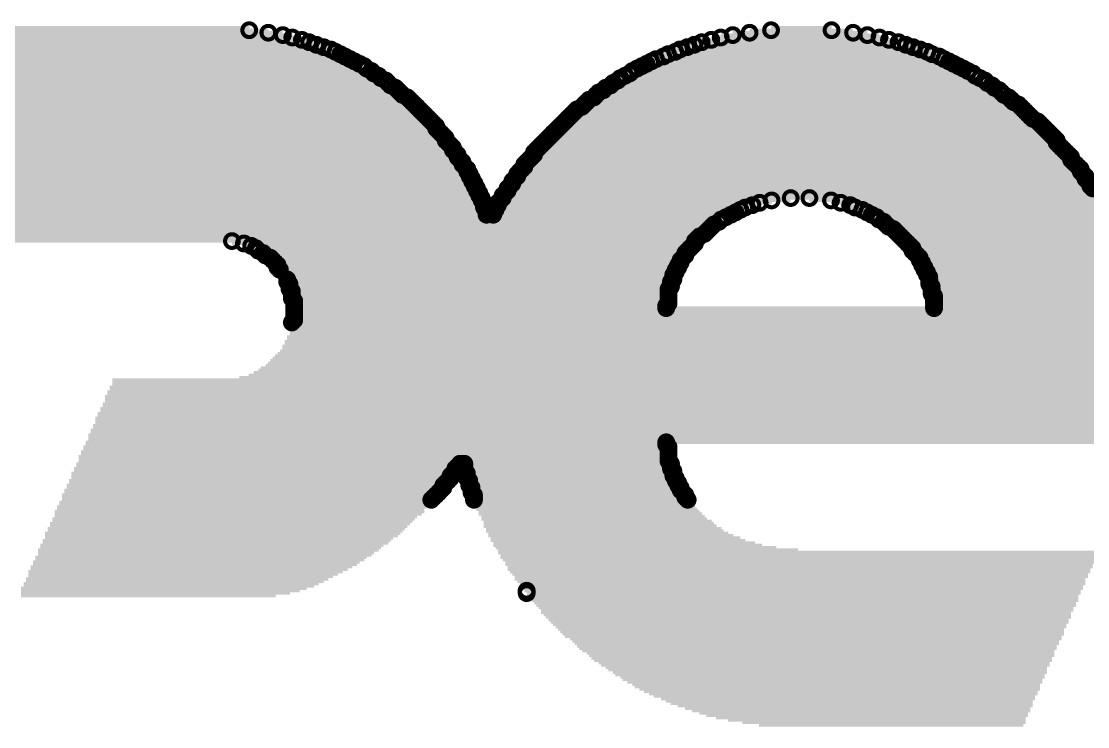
# Model space of a CAD drawing. Header units: millimetres. Extents: x 0 to 297, y 0 to 210.
# Drawn here: x 72.557 to 74.5, y 129.286 to 130.572 of the extents above; entities that cross this region are included whole.
import ezdxf

# ---------------------------------------------------------------- set-up
doc = ezdxf.new("R2010")
doc.units = ezdxf.units.MM
doc.header["$LTSCALE"] = 16.335
doc.layers.add('1', color=7, linetype='CONTINUOUS')

msp = doc.modelspace()

# ---------------------------------------------------------------- linework, layer by layer
at = {"layer": '1', "color": 9, "linetype": 'Continuous', "const_width": 0.0149}
for points in [[(72.1593, 130.5557), (72.9721, 130.5557)], [(72.1593, 130.5511), (73.0069, 130.5511)], [(72.1593, 130.5468), (73.0333, 130.5468)], [(73.853, 130.5468), (74.0983, 130.5468)], [(73.8837, 130.5511), (74.0722, 130.5511)], [(73.9228, 130.5557), (74.0331, 130.5557)], [(72.1593, 130.5424), (73.0506, 130.5424)], [(72.1593, 130.5381), (73.0681, 130.5381)], [(72.1593, 130.5338), (73.0813, 130.5338)], [(72.1593, 130.5292), (73.0943, 130.5292)], [(73.7831, 130.5292), (74.1682, 130.5292)], [(73.7963, 130.5338), (74.1552, 130.5338)], [(73.8138, 130.5381), (74.1377, 130.5381)], [(73.8311, 130.5424), (74.1202, 130.5424)], [(72.1593, 130.5249), (73.1075, 130.5249)], [(72.1593, 130.5206), (73.1204, 130.5206)], [(72.1593, 130.5163), (73.1293, 130.5163)], [(72.1593, 130.512), (73.138, 130.512)], [(72.1593, 130.5077), (73.1466, 130.5077)], [(73.7265, 130.5077), (74.2294, 130.5077)], [(73.7351, 130.512), (74.2162, 130.512)], [(73.7483, 130.5163), (74.2075, 130.5163)], [(73.757, 130.5206), (74.1943, 130.5206)], [(73.7702, 130.5249), (74.1814, 130.5249)], [(72.1593, 130.5031), (73.1555, 130.5031)], [(72.1593, 130.4988), (73.1641, 130.4988)], [(72.1593, 130.4944), (73.173, 130.4944)], [(72.1593, 130.4901), (73.1816, 130.4901)], [(73.6871, 130.4901), (74.2642, 130.4901)], [(73.696, 130.4944), (74.2556, 130.4944)], [(73.7046, 130.4988), (74.2469, 130.4988)], [(73.7133, 130.5031), (74.238, 130.5031)], [(72.1593, 130.4858), (73.186, 130.4858)], [(72.1593, 130.4812), (73.1949, 130.4812)], [(72.1593, 130.4769), (73.1992, 130.4769)], [(72.1593, 130.4726), (73.2078, 130.4726)], [(73.6566, 130.4726), (74.2949, 130.4726)], [(73.6653, 130.4769), (74.2906, 130.4769)], [(73.6698, 130.4812), (74.2817, 130.4812)], [(73.6785, 130.4858), (74.2731, 130.4858)], [(72.1593, 130.4683), (73.2121, 130.4683)], [(72.1593, 130.464), (73.221, 130.464)], [(72.1593, 130.4594), (73.2253, 130.4594)], [(72.1593, 130.4551), (73.2296, 130.4551)], [(72.1593, 130.4508), (73.2383, 130.4508)], [(73.6216, 130.4508), (74.3297, 130.4508)], [(73.6305, 130.4551), (74.3254, 130.4551)], [(73.6348, 130.4594), (74.3168, 130.4594)], [(73.6434, 130.464), (74.3125, 130.464)], [(73.648, 130.4683), (74.3036, 130.4683)], [(72.1593, 130.4464), (73.2429, 130.4464)], [(72.1593, 130.4421), (73.2472, 130.4421)], [(72.1593, 130.4378), (73.2515, 130.4378)], [(72.1593, 130.4332), (73.2601, 130.4332)], [(73.6, 130.4332), (74.3559, 130.4332)], [(73.6043, 130.4378), (74.3472, 130.4378)], [(73.6086, 130.4421), (74.3429, 130.4421)], [(73.6173, 130.4464), (74.3386, 130.4464)], [(72.1593, 130.4289), (73.2647, 130.4289)], [(72.1593, 130.4246), (73.269, 130.4246)], [(72.1593, 130.4203), (73.2733, 130.4203)], [(72.1593, 130.416), (73.2777, 130.416)], [(72.1593, 130.4114), (73.282, 130.4114)], [(73.5692, 130.4114), (74.3823, 130.4114)], [(73.5781, 130.416), (74.3777, 130.416)], [(73.5825, 130.4203), (74.3734, 130.4203)], [(73.5868, 130.4246), (74.3648, 130.4246)], [(73.5911, 130.4289), (74.3605, 130.4289)], [(72.1593, 130.4071), (73.2863, 130.4071)], [(72.1593, 130.4027), (73.2909, 130.4027)], [(72.1593, 130.3984), (73.2952, 130.3984)], [(72.1593, 130.3941), (73.2995, 130.3941)], [(73.5517, 130.3941), (74.3996, 130.3941)], [(73.5563, 130.3984), (74.3953, 130.3984)], [(73.5606, 130.4027), (74.3909, 130.4027)], [(73.5649, 130.4071), (74.3866, 130.4071)], [(71.7356, 130.3852), (73.3081, 130.3852)], [(71.7356, 130.3809), (73.3127, 130.3809)], [(71.7402, 130.3766), (73.3127, 130.3766)], [(71.7445, 130.3723), (73.317, 130.3723)], [(72.1593, 130.3895), (73.3038, 130.3895)], [(73.5301, 130.3723), (74.4257, 130.3723)], [(73.5344, 130.3766), (74.4214, 130.3766)], [(73.5388, 130.3809), (74.4171, 130.3809)], [(73.5431, 130.3852), (74.4128, 130.3852)], [(73.5474, 130.3895), (74.4085, 130.3895)], [(71.7445, 130.368), (73.3213, 130.368)], [(71.7488, 130.3634), (73.3257, 130.3634)], [(71.7531, 130.3591), (73.33, 130.3591)], [(71.7531, 130.3547), (73.33, 130.3547)], [(73.5126, 130.3547), (74.4433, 130.3547)], [(73.5169, 130.3591), (74.4389, 130.3591)], [(73.5212, 130.3634), (74.4346, 130.3634)], [(73.5256, 130.368), (74.4303, 130.368)], [(71.7575, 130.3504), (73.3346, 130.3504)], [(71.7575, 130.3461), (73.3389, 130.3461)], [(71.762, 130.3415), (73.3432, 130.3415)], [(71.762, 130.3372), (73.3432, 130.3372)], [(71.7664, 130.3329), (73.3475, 130.3329)], [(73.4908, 130.3329), (74.4608, 130.3329)], [(73.4951, 130.3372), (74.4565, 130.3372)], [(73.4994, 130.3415), (74.4522, 130.3415)], [(73.5037, 130.3461), (74.4476, 130.3461)], [(73.5083, 130.3504), (74.4433, 130.3504)], [(71.7664, 130.3286), (73.3518, 130.3286)], [(71.7707, 130.3243), (73.3518, 130.3243)], [(71.7707, 130.3197), (73.3561, 130.3197)], [(71.775, 130.3154), (73.3607, 130.3154)], [(73.4776, 130.3154), (74.4737, 130.3154)], [(73.4819, 130.3197), (74.4694, 130.3197)], [(73.4864, 130.3243), (74.4694, 130.3243)], [(73.4908, 130.3286), (74.4651, 130.3286)], [(71.775, 130.3111), (73.3607, 130.3111)], [(71.7793, 130.3067), (73.365, 130.3067)], [(71.7793, 130.3024), (73.3693, 130.3024)], [(71.7793, 130.2981), (73.3693, 130.2981)], [(73.4646, 130.2981), (74.4869, 130.2981)], [(73.4689, 130.3024), (74.4869, 130.3024)], [(73.4732, 130.3111), (74.4783, 130.3111)], [(73.4732, 130.3067), (74.4826, 130.3067)], [(71.7839, 130.2935), (73.3737, 130.2935)], [(71.7839, 130.2892), (73.3737, 130.2892)], [(71.7882, 130.2849), (73.378, 130.2849)], [(71.7882, 130.2806), (73.378, 130.2806)], [(71.7882, 130.2763), (73.3826, 130.2763)], [(73.4514, 130.2806), (74.5002, 130.2806)], [(73.4514, 130.2763), (74.5045, 130.2763)], [(73.4557, 130.2849), (74.4956, 130.2849)], [(73.4603, 130.2935), (74.4913, 130.2935)], [(73.4603, 130.2892), (74.4956, 130.2892)], [(71.7925, 130.2717), (73.3826, 130.2717)], [(71.7925, 130.2674), (73.3869, 130.2674)], [(71.7925, 130.263), (73.3869, 130.263)], [(71.7925, 130.2587), (73.3912, 130.2587)], [(73.4384, 130.2587), (75.5698, 130.2587)], [(73.4428, 130.2674), (74.5088, 130.2674)], [(73.4428, 130.263), (75.5698, 130.263)], [(73.4471, 130.2717), (74.5045, 130.2717)], [(71.7968, 130.2544), (73.3912, 130.2544)], [(71.7968, 130.2498), (73.3955, 130.2498)], [(71.7968, 130.2455), (73.3955, 130.2455)], [(71.8012, 130.2412), (73.3998, 130.2412)], [(71.8012, 130.2369), (73.3998, 130.2369)], [(73.4252, 130.2412), (73.902, 130.2412)], [(73.4252, 130.2369), (73.8888, 130.2369)], [(73.4295, 130.2455), (73.9238, 130.2455)], [(73.4339, 130.2544), (75.5698, 130.2544)], [(73.4339, 130.2498), (73.9586, 130.2498)], [(73.9927, 130.2498), (75.5698, 130.2498)], [(74.032, 130.2455), (75.5741, 130.2455)], [(74.0496, 130.2412), (75.5741, 130.2412)], [(74.0671, 130.2369), (75.5741, 130.2369)], [(71.8012, 130.2326), (73.3998, 130.2326)], [(71.8012, 130.2283), (73.4044, 130.2283)], [(71.8012, 130.2237), (73.4044, 130.2237)], [(71.8055, 130.2194), (73.4044, 130.2194)], [(73.4166, 130.2237), (73.8583, 130.2237)], [(73.4166, 130.2194), (73.8497, 130.2194)], [(73.4209, 130.2326), (73.8758, 130.2326)], [(73.4209, 130.2283), (73.8669, 130.2283)], [(74.0757, 130.2326), (75.5741, 130.2326)], [(74.0889, 130.2283), (75.5741, 130.2283)], [(74.0976, 130.2237), (75.5741, 130.2237)], [(74.1062, 130.2194), (75.5784, 130.2194)], [(71.8055, 130.215), (73.8408, 130.215)], [(71.8055, 130.2107), (73.8321, 130.2107)], [(71.8055, 130.2064), (73.8278, 130.2064)], [(71.8055, 130.2018), (73.8189, 130.2018)], [(71.8055, 130.1975), (73.8146, 130.1975)], [(74.1151, 130.215), (75.5784, 130.215)], [(74.1194, 130.2107), (75.5784, 130.2107)], [(74.128, 130.2064), (75.0196, 130.2064)], [(74.1324, 130.2018), (75.0021, 130.2018)], [(74.1369, 130.1975), (74.9891, 130.1975)], [(71.81, 130.1932), (73.8103, 130.1932)], [(71.81, 130.1889), (73.806, 130.1889)], [(71.81, 130.1846), (73.8017, 130.1846)], [(71.81, 130.18), (73.7928, 130.18)], [(74.1456, 130.1932), (74.9802, 130.1932)], [(74.1499, 130.1889), (74.9716, 130.1889)], [(74.1542, 130.1846), (74.9673, 130.1846)], [(74.1588, 130.18), (74.9584, 130.18)], [(71.81, 130.1757), (73.7884, 130.1757)], [(72.9406, 130.1714), (73.7841, 130.1714)], [(72.9624, 130.167), (73.7841, 130.167)], [(72.9756, 130.1627), (73.7798, 130.1627)], [(72.9843, 130.1584), (73.7752, 130.1584)], [(74.1631, 130.1757), (74.9541, 130.1757)], [(74.1674, 130.1714), (74.9497, 130.1714)], [(74.1717, 130.167), (74.9454, 130.167)], [(74.1761, 130.1627), (74.9411, 130.1627)], [(74.1804, 130.1584), (74.9365, 130.1584)], [(72.9886, 130.1538), (73.7709, 130.1538)], [(72.9975, 130.1495), (73.7666, 130.1495)], [(73.0018, 130.1452), (73.7666, 130.1452)], [(73.0104, 130.1409), (73.7623, 130.1409)], [(74.1804, 130.1538), (74.9322, 130.1538)], [(74.1849, 130.1495), (74.9279, 130.1495)], [(74.1893, 130.1452), (74.9279, 130.1452)], [(74.1936, 130.1409), (74.9236, 130.1409)], [(73.0148, 130.1366), (73.758, 130.1366)], [(73.0193, 130.132), (73.758, 130.132)], [(73.0237, 130.1277), (73.7537, 130.1277)], [(73.0237, 130.1233), (73.7537, 130.1233)], [(74.1936, 130.1366), (74.9236, 130.1366)], [(74.1979, 130.132), (74.9193, 130.132)], [(74.1979, 130.1277), (74.9147, 130.1277)], [(74.2022, 130.1233), (74.9147, 130.1233)], [(73.028, 130.119), (73.7491, 130.119)], [(73.0323, 130.1147), (73.7491, 130.1147)], [(73.0366, 130.1101), (73.7448, 130.1101)], [(73.0366, 130.1058), (73.7448, 130.1058)], [(73.0412, 130.1015), (73.7448, 130.1015)], [(74.2022, 130.119), (74.9147, 130.119)], [(74.2068, 130.1147), (74.9104, 130.1147)], [(74.2068, 130.1101), (74.9104, 130.1101)], [(74.2111, 130.1058), (74.9104, 130.1058)], [(74.2111, 130.1015), (74.906, 130.1015)], [(73.0412, 130.0972), (73.7404, 130.0972)], [(73.0455, 130.0929), (73.7404, 130.0929)], [(73.0455, 130.0886), (73.7404, 130.0886)], [(73.0455, 130.084), (73.7361, 130.084)], [(74.2111, 130.0972), (74.906, 130.0972)], [(74.2111, 130.0929), (74.906, 130.0929)], [(74.2154, 130.0886), (74.906, 130.0886)], [(74.2154, 130.084), (74.9017, 130.084)], [(73.0498, 130.0797), (73.7361, 130.0797)], [(73.0498, 130.0753), (73.7361, 130.0753)], [(73.0498, 130.071), (73.7361, 130.071)], [(73.0498, 130.0667), (73.7361, 130.0667)], [(73.0541, 130.0621), (73.7361, 130.0621)], [(74.2154, 130.0797), (74.9017, 130.0797)], [(74.2154, 130.0753), (74.9017, 130.0753)], [(74.2197, 130.071), (74.9017, 130.071)], [(74.2197, 130.0667), (74.9017, 130.0667)], [(74.2197, 130.0621), (74.9017, 130.0621)], [(73.0541, 130.0578), (73.7361, 130.0578)], [(73.0541, 130.0535), (73.7318, 130.0535)], [(73.0541, 130.0492), (73.7318, 130.0492)], [(73.0541, 130.0449), (74.8974, 130.0449)], [(74.2197, 130.0578), (74.9017, 130.0578)], [(74.2197, 130.0535), (74.9017, 130.0535)], [(74.2197, 130.0492), (74.8974, 130.0492)], [(73.0498, 130.023), (74.8974, 130.023)], [(73.0541, 130.0403), (74.8974, 130.0403)], [(73.0541, 130.036), (74.8974, 130.036)], [(73.0541, 130.0317), (74.8974, 130.0317)], [(73.0541, 130.0273), (74.8974, 130.0273)], [(73.0498, 130.0187), (74.8974, 130.0187)], [(73.0498, 130.0141), (74.8974, 130.0141)], [(73.0498, 130.0098), (74.8974, 130.0098)], [(73.0498, 130.0055), (74.8974, 130.0055)], [(73.0366, 129.9836), (74.8974, 129.9836)], [(73.0412, 129.9923), (74.8974, 129.9923)], [(73.0412, 129.988), (74.8974, 129.988)], [(73.0455, 130.0012), (74.8974, 130.0012)], [(73.0455, 129.9969), (74.8974, 129.9969)], [(73.028, 129.9661), (74.8974, 129.9661)], [(73.0323, 129.975), (74.8974, 129.975)], [(73.0323, 129.9704), (74.8974, 129.9704)], [(73.0366, 129.9793), (74.8974, 129.9793)], [(73.0061, 129.9443), (74.8974, 129.9443)], [(73.0104, 129.9489), (74.8974, 129.9489)], [(73.0148, 129.9532), (74.8974, 129.9532)], [(73.0193, 129.9575), (74.8974, 129.9575)], [(73.0237, 129.9618), (74.8974, 129.9618)], [(72.98, 129.927), (74.8974, 129.927)], [(72.9886, 129.9313), (74.8974, 129.9313)], [(72.9929, 129.9356), (74.8974, 129.9356)], [(73.0018, 129.94), (74.8974, 129.94)], [(72.7224, 129.9138), (74.8974, 129.9138)], [(72.7224, 129.9095), (74.8974, 129.9095)], [(72.9538, 129.9181), (74.8974, 129.9181)], [(72.9713, 129.9224), (74.8974, 129.9224)], [(72.7135, 129.892), (74.8974, 129.892)], [(72.7135, 129.8876), (74.8974, 129.8876)], [(72.7181, 129.9006), (74.8974, 129.9006)], [(72.7181, 129.8963), (74.8974, 129.8963)], [(72.7224, 129.9052), (74.8974, 129.9052)], [(72.7049, 129.8701), (74.8974, 129.8701)], [(72.7092, 129.8833), (74.8974, 129.8833)], [(72.7092, 129.879), (74.8974, 129.879)], [(72.7092, 129.8744), (74.8974, 129.8744)], [(72.6962, 129.8526), (74.8974, 129.8526)], [(72.6962, 129.8483), (74.8974, 129.8483)], [(72.7006, 129.8615), (74.8974, 129.8615)], [(72.7006, 129.8572), (74.8974, 129.8572)], [(72.7049, 129.8658), (74.8974, 129.8658)], [(72.6874, 129.8307), (74.8974, 129.8307)], [(72.6919, 129.8439), (74.8974, 129.8439)], [(72.6919, 129.8396), (74.8974, 129.8396)], [(72.6919, 129.8353), (74.8974, 129.8353)], [(72.6787, 129.8135), (74.8974, 129.8135)], [(72.6787, 129.8092), (74.8974, 129.8092)], [(72.683, 129.8221), (74.8974, 129.8221)], [(72.683, 129.8178), (74.8974, 129.8178)], [(72.6874, 129.8264), (74.8974, 129.8264)], [(72.6701, 129.7916), (73.7361, 129.7916)], [(72.6744, 129.8003), (73.7318, 129.8003)], [(72.6744, 129.7959), (73.7361, 129.7959)], [(72.6787, 129.8046), (73.7318, 129.8046)], [(72.6612, 129.7741), (73.7361, 129.7741)], [(72.6612, 129.7698), (73.7361, 129.7698)], [(72.6655, 129.7827), (73.7361, 129.7827)], [(72.6655, 129.7784), (73.7361, 129.7784)], [(72.6701, 129.7873), (73.7361, 129.7873)], [(72.6526, 129.7523), (73.3475, 129.7523)], [(72.6569, 129.7609), (73.3518, 129.7609)], [(72.6569, 129.7566), (73.3475, 129.7566)], [(72.6612, 129.7655), (73.3561, 129.7655)], [(73.364, 129.7655), (73.7404, 129.7655)], [(73.364, 129.7609), (73.7404, 129.7609)], [(73.364, 129.7566), (73.7404, 129.7566)], [(73.364, 129.7523), (73.7448, 129.7523)], [(72.6482, 129.7436), (73.3389, 129.7436)], [(72.6482, 129.7393), (73.3389, 129.7393)], [(72.6482, 129.7347), (73.3346, 129.7347)], [(72.6526, 129.7479), (73.3432, 129.7479)], [(73.3686, 129.7479), (73.7448, 129.7479)], [(73.3686, 129.7436), (73.7448, 129.7436)], [(73.3686, 129.7393), (73.7491, 129.7393)], [(73.3729, 129.7347), (73.7491, 129.7347)], [(72.635, 129.7129), (73.317, 129.7129)], [(72.6394, 129.7218), (73.3257, 129.7218)], [(72.6394, 129.7175), (73.3213, 129.7175)], [(72.6437, 129.7304), (73.33, 129.7304)], [(72.6437, 129.7261), (73.3257, 129.7261)], [(73.3729, 129.7304), (73.7537, 129.7304)], [(73.3729, 129.7261), (73.7537, 129.7261)], [(73.3772, 129.7218), (73.758, 129.7218)], [(73.3772, 129.7175), (73.758, 129.7175)], [(73.3772, 129.7129), (73.7623, 129.7129)], [(72.6307, 129.7042), (73.3081, 129.7042)], [(72.6307, 129.6999), (73.3038, 129.6999)], [(72.6307, 129.6956), (73.2995, 129.6956)], [(72.635, 129.7086), (73.3127, 129.7086)], [(73.3815, 129.7086), (73.7666, 129.7086)], [(73.3815, 129.7042), (73.7666, 129.7042)], [(73.3815, 129.6999), (73.7709, 129.6999)], [(73.3859, 129.6956), (73.7752, 129.6956)], [(72.6175, 129.6738), (73.2777, 129.6738)], [(72.6221, 129.6824), (73.2909, 129.6824)], [(72.6221, 129.6781), (73.2863, 129.6781)], [(72.6264, 129.691), (73.2952, 129.691)], [(72.6264, 129.6867), (73.2909, 129.6867)], [(73.3859, 129.691), (73.7798, 129.691)], [(73.3859, 129.6867), (73.7841, 129.6867)], [(73.3904, 129.6824), (73.7841, 129.6824)], [(73.3904, 129.6781), (73.7884, 129.6781)], [(73.3947, 129.6738), (73.7928, 129.6738)], [(72.6132, 129.6606), (73.2647, 129.6606)], [(72.6132, 129.6562), (73.2601, 129.6562)], [(72.6175, 129.6695), (73.2733, 129.6695)], [(72.6175, 129.6649), (73.269, 129.6649)], [(73.3947, 129.6695), (73.7971, 129.6695)], [(73.3991, 129.6649), (73.8017, 129.6649)], [(73.3991, 129.6606), (73.806, 129.6606)], [(73.3991, 129.6562), (73.8146, 129.6562)], [(72.6002, 129.6344), (73.234, 129.6344)], [(72.6046, 129.643), (73.2472, 129.643)], [(72.6046, 129.6387), (73.2429, 129.6387)], [(72.6089, 129.6519), (73.2558, 129.6519)], [(72.6089, 129.6476), (73.2515, 129.6476)], [(73.4034, 129.6519), (73.8189, 129.6519)], [(73.4034, 129.6476), (73.8235, 129.6476)], [(73.4077, 129.643), (73.8321, 129.643)], [(73.4077, 129.6387), (73.8365, 129.6387)], [(73.412, 129.6344), (73.8451, 129.6344)], [(72.5957, 129.6212), (73.2164, 129.6212)], [(72.5957, 129.6169), (73.2121, 129.6169)], [(72.6002, 129.6301), (73.2296, 129.6301)], [(72.6002, 129.6258), (73.2253, 129.6258)], [(73.412, 129.6301), (73.854, 129.6301)], [(73.4166, 129.6258), (73.8669, 129.6258)], [(73.4166, 129.6212), (73.8758, 129.6212)], [(73.4209, 129.6169), (73.8934, 129.6169)], [(72.587, 129.6039), (73.1949, 129.6039)], [(72.587, 129.5996), (73.186, 129.5996)], [(72.587, 129.595), (73.1816, 129.595)], [(72.5913, 129.6126), (73.2078, 129.6126)], [(72.5913, 129.6082), (73.1992, 129.6082)], [(73.4252, 129.6126), (73.9063, 129.6126)], [(73.4252, 129.6082), (73.9325, 129.6082)], [(73.4295, 129.6039), (73.9718, 129.6039)], [(73.4295, 129.5996), (74.8974, 129.5996)], [(73.4339, 129.595), (74.8974, 129.595)], [(72.5784, 129.5821), (73.1598, 129.5821)], [(72.5784, 129.5778), (73.1512, 129.5778)], [(72.5827, 129.5907), (73.173, 129.5907)], [(72.5827, 129.5864), (73.1684, 129.5864)], [(73.4384, 129.5907), (74.8974, 129.5907)], [(73.4384, 129.5864), (74.5088, 129.5864)], [(73.4428, 129.5821), (74.5088, 129.5821)], [(73.4428, 129.5778), (74.5045, 129.5778)], [(72.5695, 129.5645), (73.125, 129.5645)], [(72.5695, 129.5602), (73.1161, 129.5602)], [(72.5695, 129.5559), (73.1075, 129.5559)], [(72.5738, 129.5732), (73.1423, 129.5732)], [(72.5738, 129.5689), (73.1336, 129.5689)], [(73.4471, 129.5732), (74.5045, 129.5732)], [(73.4514, 129.5689), (74.5002, 129.5689)], [(73.4557, 129.5645), (74.5002, 129.5645)], [(73.4557, 129.5602), (74.4956, 129.5602)], [(73.4603, 129.5559), (74.4956, 129.5559)], [(72.5609, 129.5427), (73.0767, 129.5427)], [(72.5609, 129.5384), (73.0638, 129.5384)], [(72.5652, 129.5513), (73.0986, 129.5513)], [(72.5652, 129.547), (73.0899, 129.547)], [(73.4646, 129.5513), (74.4956, 129.5513)], [(73.4646, 129.547), (74.4913, 129.547)], [(73.4689, 129.5427), (74.4913, 129.5427)], [(73.4732, 129.5384), (74.4869, 129.5384)], [(72.5565, 129.5341), (73.0463, 129.5341)], [(72.5565, 129.5298), (73.0201, 129.5298)], [(73.4776, 129.5341), (74.4869, 129.5341)], [(73.4776, 129.5298), (74.4826, 129.5298)], [(73.4819, 129.5252), (74.4826, 129.5252)], [(73.4864, 129.5209), (74.4826, 129.5209)], [(73.4908, 129.5165), (74.4783, 129.5165)], [(73.4951, 129.5122), (74.4783, 129.5122)], [(73.4994, 129.5079), (74.4737, 129.5079)], [(73.5037, 129.5033), (74.4737, 129.5033)], [(73.5037, 129.499), (74.4694, 129.499)], [(73.5083, 129.4947), (74.4694, 129.4947)], [(73.5126, 129.4904), (74.4694, 129.4904)], [(73.5169, 129.4861), (74.4651, 129.4861)], [(73.5212, 129.4815), (74.4651, 129.4815)], [(73.5256, 129.4772), (74.4608, 129.4772)], [(73.5301, 129.4729), (74.4608, 129.4729)], [(73.5344, 129.4685), (74.4565, 129.4685)], [(73.5388, 129.4642), (74.4565, 129.4642)], [(73.5431, 129.4599), (74.4565, 129.4599)], [(73.5474, 129.4553), (74.4522, 129.4553)], [(73.5563, 129.451), (74.4522, 129.451)], [(73.5606, 129.4467), (74.4476, 129.4467)], [(73.5649, 129.4424), (74.4476, 129.4424)], [(73.5692, 129.4381), (74.4433, 129.4381)], [(73.5736, 129.4335), (74.4433, 129.4335)], [(73.5781, 129.4292), (74.4389, 129.4292)], [(73.5868, 129.4248), (74.4389, 129.4248)], [(73.5911, 129.4205), (74.4389, 129.4205)], [(73.5954, 129.4162), (74.4346, 129.4162)], [(73.6, 129.4116), (74.4346, 129.4116)], [(73.6086, 129.4073), (74.4303, 129.4073)], [(73.6129, 129.403), (74.4303, 129.403)], [(73.6216, 129.3987), (74.4257, 129.3987)], [(73.6261, 129.3944), (74.4257, 129.3944)], [(73.6348, 129.3901), (74.4257, 129.3901)], [(73.6391, 129.3855), (74.4214, 129.3855)], [(73.648, 129.3812), (74.4214, 129.3812)], [(73.6523, 129.3768), (74.4171, 129.3768)], [(73.6609, 129.3725), (74.4171, 129.3725)], [(73.6698, 129.3682), (74.4128, 129.3682)], [(73.6741, 129.3636), (74.4128, 129.3636)], [(73.6828, 129.3593), (74.4128, 129.3593)], [(73.6914, 129.355), (74.4085, 129.355)], [(73.7003, 129.3507), (74.4085, 129.3507)], [(73.7089, 129.3464), (74.4039, 129.3464)], [(73.7222, 129.3418), (74.4039, 129.3418)], [(73.7308, 129.3375), (74.3996, 129.3375)], [(73.7397, 129.3332), (74.3996, 129.3332)], [(73.7526, 129.3288), (74.3996, 129.3288)], [(73.7658, 129.3245), (74.3953, 129.3245)], [(73.7788, 129.3202), (74.3953, 129.3202)], [(73.792, 129.3156), (74.3909, 129.3156)], [(73.805, 129.3113), (74.3909, 129.3113)], [(73.8225, 129.307), (74.3866, 129.307)], [(73.8443, 129.3027), (74.3866, 129.3027)], [(73.8705, 129.2984), (74.3866, 129.2984)], [(73.901, 129.2938), (74.3823, 129.2938)]]:
    msp.add_lwpolyline(points, dxfattribs=at)
at = {"layer": '1', "color": 7, "linetype": 'Continuous', "const_width": 0.00743}
for points in [[(72.9596, 130.5557, 1), (72.9846, 130.5557, 1)], [(72.9944, 130.5511, 1), (73.0194, 130.5511, 1)], [(73.0208, 130.5468, 1), (73.0458, 130.5468, 1)], [(73.0381, 130.5424, 1), (73.0631, 130.5424, 1)], [(73.0556, 130.5381, 1), (73.0806, 130.5381, 1)], [(73.8013, 130.5381, 1), (73.8264, 130.5381, 1)], [(73.8186, 130.5424, 1), (73.8436, 130.5424, 1)], [(73.8405, 130.5468, 1), (73.8655, 130.5468, 1)], [(73.8712, 130.5511, 1), (73.8962, 130.5511, 1)], [(73.9103, 130.5557, 1), (73.9353, 130.5557, 1)], [(74.0205, 130.5557, 1), (74.0456, 130.5557, 1)], [(74.0597, 130.5511, 1), (74.0847, 130.5511, 1)], [(74.0858, 130.5468, 1), (74.1108, 130.5468, 1)], [(74.1077, 130.5424, 1), (74.1327, 130.5424, 1)], [(74.1252, 130.5381, 1), (74.1502, 130.5381, 1)], [(73.0688, 130.5338, 1), (73.0938, 130.5338, 1)], [(73.0818, 130.5292, 1), (73.1068, 130.5292, 1)], [(73.095, 130.5249, 1), (73.12, 130.5249, 1)], [(73.1079, 130.5206, 1), (73.1329, 130.5206, 1)], [(73.7444, 130.5206, 1), (73.7695, 130.5206, 1)], [(73.7577, 130.5249, 1), (73.7827, 130.5249, 1)], [(73.7706, 130.5292, 1), (73.7956, 130.5292, 1)], [(73.7838, 130.5338, 1), (73.8088, 130.5338, 1)], [(74.1427, 130.5338, 1), (74.1677, 130.5338, 1)], [(74.1557, 130.5292, 1), (74.1807, 130.5292, 1)], [(74.1689, 130.5249, 1), (74.1939, 130.5249, 1)], [(74.1818, 130.5206, 1), (74.2069, 130.5206, 1)], [(73.1168, 130.5163, 1), (73.1418, 130.5163, 1)], [(73.1254, 130.512, 1), (73.1505, 130.512, 1)], [(73.1341, 130.5077, 1), (73.1591, 130.5077, 1)], [(73.143, 130.5031, 1), (73.168, 130.5031, 1)], [(73.7008, 130.5031, 1), (73.7258, 130.5031, 1)], [(73.714, 130.5077, 1), (73.739, 130.5077, 1)], [(73.7226, 130.512, 1), (73.7476, 130.512, 1)], [(73.7358, 130.5163, 1), (73.7608, 130.5163, 1)], [(74.195, 130.5163, 1), (74.2201, 130.5163, 1)], [(74.2037, 130.512, 1), (74.2287, 130.512, 1)], [(74.2169, 130.5077, 1), (74.2419, 130.5077, 1)], [(74.2255, 130.5031, 1), (74.2505, 130.5031, 1)], [(73.1516, 130.4988, 1), (73.1766, 130.4988, 1)], [(73.1605, 130.4944, 1), (73.1855, 130.4944, 1)], [(73.1691, 130.4901, 1), (73.1942, 130.4901, 1)], [(73.1735, 130.4858, 1), (73.1985, 130.4858, 1)], [(73.1823, 130.4812, 1), (73.2074, 130.4812, 1)], [(73.6573, 130.4812, 1), (73.6823, 130.4812, 1)], [(73.666, 130.4858, 1), (73.691, 130.4858, 1)], [(73.6746, 130.4901, 1), (73.6996, 130.4901, 1)], [(73.6835, 130.4944, 1), (73.7085, 130.4944, 1)], [(73.6921, 130.4988, 1), (73.7171, 130.4988, 1)], [(74.2344, 130.4988, 1), (74.2594, 130.4988, 1)], [(74.243, 130.4944, 1), (74.2681, 130.4944, 1)], [(74.2517, 130.4901, 1), (74.2767, 130.4901, 1)], [(74.2606, 130.4858, 1), (74.2856, 130.4858, 1)], [(74.2692, 130.4812, 1), (74.2942, 130.4812, 1)], [(73.1867, 130.4769, 1), (73.2117, 130.4769, 1)], [(73.1953, 130.4726, 1), (73.2203, 130.4726, 1)], [(73.1996, 130.4683, 1), (73.2246, 130.4683, 1)], [(73.2085, 130.464, 1), (73.2335, 130.464, 1)], [(73.6309, 130.464, 1), (73.6559, 130.464, 1)], [(73.6355, 130.4683, 1), (73.6605, 130.4683, 1)], [(73.6441, 130.4726, 1), (73.6691, 130.4726, 1)], [(73.6527, 130.4769, 1), (73.6778, 130.4769, 1)], [(74.2781, 130.4769, 1), (74.3031, 130.4769, 1)], [(74.2824, 130.4726, 1), (74.3074, 130.4726, 1)], [(74.2911, 130.4683, 1), (74.3161, 130.4683, 1)], [(74.2999, 130.464, 1), (74.325, 130.464, 1)], [(73.2128, 130.4594, 1), (73.2378, 130.4594, 1)], [(73.2171, 130.4551, 1), (73.2422, 130.4551, 1)], [(73.2258, 130.4508, 1), (73.2508, 130.4508, 1)], [(73.2303, 130.4464, 1), (73.2554, 130.4464, 1)], [(73.2347, 130.4421, 1), (73.2597, 130.4421, 1)], [(73.5961, 130.4421, 1), (73.6211, 130.4421, 1)], [(73.6047, 130.4464, 1), (73.6298, 130.4464, 1)], [(73.6091, 130.4508, 1), (73.6341, 130.4508, 1)], [(73.618, 130.4551, 1), (73.643, 130.4551, 1)], [(73.6223, 130.4594, 1), (73.6473, 130.4594, 1)], [(74.3043, 130.4594, 1), (74.3293, 130.4594, 1)], [(74.3129, 130.4551, 1), (74.3379, 130.4551, 1)], [(74.3172, 130.4508, 1), (74.3422, 130.4508, 1)], [(74.3261, 130.4464, 1), (74.3511, 130.4464, 1)], [(74.3304, 130.4421, 1), (74.3554, 130.4421, 1)], [(73.239, 130.4378, 1), (73.264, 130.4378, 1)], [(73.2476, 130.4332, 1), (73.2726, 130.4332, 1)], [(73.2522, 130.4289, 1), (73.2772, 130.4289, 1)], [(73.2565, 130.4246, 1), (73.2815, 130.4246, 1)], [(73.5743, 130.4246, 1), (73.5993, 130.4246, 1)], [(73.5786, 130.4289, 1), (73.6036, 130.4289, 1)], [(73.5875, 130.4332, 1), (73.6125, 130.4332, 1)], [(73.5918, 130.4378, 1), (73.6168, 130.4378, 1)], [(74.3347, 130.4378, 1), (74.3598, 130.4378, 1)], [(74.3434, 130.4332, 1), (74.3684, 130.4332, 1)], [(74.3479, 130.4289, 1), (74.373, 130.4289, 1)], [(74.3523, 130.4246, 1), (74.3773, 130.4246, 1)], [(73.2608, 130.4203, 1), (73.2858, 130.4203, 1)], [(73.2651, 130.416, 1), (73.2902, 130.416, 1)], [(73.2695, 130.4114, 1), (73.2945, 130.4114, 1)], [(73.2738, 130.4071, 1), (73.2988, 130.4071, 1)], [(73.2784, 130.4027, 1), (73.3034, 130.4027, 1)], [(73.5481, 130.4027, 1), (73.5731, 130.4027, 1)], [(73.5524, 130.4071, 1), (73.5774, 130.4071, 1)], [(73.5567, 130.4114, 1), (73.5818, 130.4114, 1)], [(73.5656, 130.416, 1), (73.5906, 130.416, 1)], [(73.5699, 130.4203, 1), (73.595, 130.4203, 1)], [(74.3609, 130.4203, 1), (74.3859, 130.4203, 1)], [(74.3652, 130.416, 1), (74.3902, 130.416, 1)], [(74.3698, 130.4114, 1), (74.3948, 130.4114, 1)], [(74.3741, 130.4071, 1), (74.3991, 130.4071, 1)], [(74.3784, 130.4027, 1), (74.4034, 130.4027, 1)], [(73.2827, 130.3984, 1), (73.3077, 130.3984, 1)], [(73.287, 130.3941, 1), (73.312, 130.3941, 1)], [(73.2913, 130.3895, 1), (73.3163, 130.3895, 1)], [(73.2956, 130.3852, 1), (73.3206, 130.3852, 1)], [(73.5306, 130.3852, 1), (73.5556, 130.3852, 1)], [(73.5349, 130.3895, 1), (73.5599, 130.3895, 1)], [(73.5392, 130.3941, 1), (73.5642, 130.3941, 1)], [(73.5438, 130.3984, 1), (73.5688, 130.3984, 1)], [(74.3827, 130.3984, 1), (74.4078, 130.3984, 1)], [(74.3871, 130.3941, 1), (74.4121, 130.3941, 1)], [(74.396, 130.3895, 1), (74.421, 130.3895, 1)], [(74.4003, 130.3852, 1), (74.4253, 130.3852, 1)], [(73.3002, 130.3809, 1), (73.3252, 130.3809, 1)], [(73.3002, 130.3766, 1), (73.3252, 130.3766, 1)], [(73.3045, 130.3723, 1), (73.3295, 130.3723, 1)], [(73.3088, 130.368, 1), (73.3339, 130.368, 1)], [(73.3132, 130.3634, 1), (73.3382, 130.3634, 1)], [(73.5087, 130.3634, 1), (73.5338, 130.3634, 1)], [(73.513, 130.368, 1), (73.5381, 130.368, 1)], [(73.5176, 130.3723, 1), (73.5426, 130.3723, 1)], [(73.5219, 130.3766, 1), (73.547, 130.3766, 1)], [(73.5263, 130.3809, 1), (73.5513, 130.3809, 1)], [(74.4046, 130.3809, 1), (74.4296, 130.3809, 1)], [(74.4089, 130.3766, 1), (74.4339, 130.3766, 1)], [(74.4132, 130.3723, 1), (74.4382, 130.3723, 1)], [(74.4178, 130.368, 1), (74.4428, 130.368, 1)], [(74.4221, 130.3634, 1), (74.4471, 130.3634, 1)], [(73.3175, 130.3591, 1), (73.3425, 130.3591, 1)], [(73.3175, 130.3547, 1), (73.3425, 130.3547, 1)], [(73.322, 130.3504, 1), (73.3471, 130.3504, 1)], [(73.3264, 130.3461, 1), (73.3514, 130.3461, 1)], [(73.4912, 130.3461, 1), (73.5162, 130.3461, 1)], [(73.4958, 130.3504, 1), (73.5208, 130.3504, 1)], [(73.5001, 130.3547, 1), (73.5251, 130.3547, 1)], [(73.5044, 130.3591, 1), (73.5294, 130.3591, 1)], [(74.4264, 130.3591, 1), (74.4515, 130.3591, 1)], [(74.4308, 130.3547, 1), (74.4558, 130.3547, 1)], [(74.4308, 130.3504, 1), (74.4558, 130.3504, 1)], [(74.4351, 130.3461, 1), (74.4601, 130.3461, 1)], [(73.3307, 130.3415, 1), (73.3557, 130.3415, 1)], [(73.3307, 130.3372, 1), (73.3557, 130.3372, 1)], [(73.335, 130.3329, 1), (73.36, 130.3329, 1)], [(73.3393, 130.3286, 1), (73.3643, 130.3286, 1)], [(73.3393, 130.3243, 1), (73.3643, 130.3243, 1)], [(73.4739, 130.3243, 1), (73.499, 130.3243, 1)], [(73.4783, 130.3329, 1), (73.5033, 130.3329, 1)], [(73.4783, 130.3286, 1), (73.5033, 130.3286, 1)], [(73.4826, 130.3372, 1), (73.5076, 130.3372, 1)], [(73.4869, 130.3415, 1), (73.5119, 130.3415, 1)], [(74.4396, 130.3415, 1), (74.4647, 130.3415, 1)], [(74.444, 130.3372, 1), (74.469, 130.3372, 1)], [(74.4483, 130.3329, 1), (74.4733, 130.3329, 1)], [(74.4526, 130.3286, 1), (74.4776, 130.3286, 1)], [(74.4569, 130.3243, 1), (74.4819, 130.3243, 1)], [(73.3436, 130.3197, 1), (73.3687, 130.3197, 1)], [(73.3482, 130.3154, 1), (73.3732, 130.3154, 1)], [(73.3482, 130.3111, 1), (73.3732, 130.3111, 1)], [(73.3525, 130.3067, 1), (73.3775, 130.3067, 1)], [(73.4607, 130.3111, 1), (73.4857, 130.3111, 1)], [(73.4607, 130.3067, 1), (73.4857, 130.3067, 1)], [(73.465, 130.3154, 1), (73.4901, 130.3154, 1)], [(73.4694, 130.3197, 1), (73.4944, 130.3197, 1)], [(74.4569, 130.3197, 1), (74.4819, 130.3197, 1)], [(74.4612, 130.3154, 1), (74.4863, 130.3154, 1)], [(74.4658, 130.3111, 1), (74.4908, 130.3111, 1)], [(74.4701, 130.3067, 1), (74.4951, 130.3067, 1)], [(73.3568, 130.3024, 1), (73.3819, 130.3024, 1)], [(73.3568, 130.2981, 1), (73.3819, 130.2981, 1)], [(73.3612, 130.2935, 1), (73.3862, 130.2935, 1)], [(73.3612, 130.2892, 1), (73.3862, 130.2892, 1)], [(73.4478, 130.2935, 1), (73.4728, 130.2935, 1)], [(73.4478, 130.2892, 1), (73.4728, 130.2892, 1)], [(73.4521, 130.2981, 1), (73.4771, 130.2981, 1)], [(73.4564, 130.3024, 1), (73.4814, 130.3024, 1)], [(74.4744, 130.3024, 1), (74.4995, 130.3024, 1)], [(74.4744, 130.2981, 1), (74.4995, 130.2981, 1)], [(74.4788, 130.2935, 1), (74.5038, 130.2935, 1)], [(74.4831, 130.2892, 1), (74.5081, 130.2892, 1)], [(73.3655, 130.2849, 1), (73.3905, 130.2849, 1)], [(73.3655, 130.2806, 1), (73.3905, 130.2806, 1)], [(73.37, 130.2763, 1), (73.3951, 130.2763, 1)], [(73.37, 130.2717, 1), (73.3951, 130.2717, 1)], [(73.3744, 130.2674, 1), (73.3994, 130.2674, 1)], [(73.4302, 130.2674, 1), (73.4553, 130.2674, 1)], [(73.4346, 130.2717, 1), (73.4596, 130.2717, 1)], [(73.4389, 130.2806, 1), (73.4639, 130.2806, 1)], [(73.4389, 130.2763, 1), (73.4639, 130.2763, 1)], [(73.4432, 130.2849, 1), (73.4682, 130.2849, 1)], [(74.4831, 130.2849, 1), (74.5081, 130.2849, 1)], [(74.4876, 130.2806, 1), (74.5127, 130.2806, 1)], [(74.492, 130.2763, 1), (74.517, 130.2763, 1)], [(74.492, 130.2717, 1), (74.517, 130.2717, 1)], [(74.4963, 130.2674, 1), (74.5213, 130.2674, 1)], [(73.3744, 130.263, 1), (73.3994, 130.263, 1)], [(73.3787, 130.2587, 1), (73.4037, 130.2587, 1)], [(73.3787, 130.2544, 1), (73.4037, 130.2544, 1)], [(73.383, 130.2498, 1), (73.408, 130.2498, 1)], [(73.4214, 130.2544, 1), (73.4464, 130.2544, 1)], [(73.4214, 130.2498, 1), (73.4464, 130.2498, 1)], [(73.4259, 130.2587, 1), (73.4509, 130.2587, 1)], [(73.4302, 130.263, 1), (73.4553, 130.263, 1)], [(73.9461, 130.2498, 1), (73.9711, 130.2498, 1)], [(73.9802, 130.2498, 1), (74.0052, 130.2498, 1)], [(73.383, 130.2455, 1), (73.408, 130.2455, 1)], [(73.3873, 130.2412, 1), (73.4123, 130.2412, 1)], [(73.3873, 130.2369, 1), (73.4123, 130.2369, 1)], [(73.3873, 130.2326, 1), (73.4123, 130.2326, 1)], [(73.3919, 130.2283, 1), (73.4169, 130.2283, 1)], [(73.4084, 130.2326, 1), (73.4334, 130.2326, 1)], [(73.4084, 130.2283, 1), (73.4334, 130.2283, 1)], [(73.4127, 130.2412, 1), (73.4377, 130.2412, 1)], [(73.4127, 130.2369, 1), (73.4377, 130.2369, 1)], [(73.417, 130.2455, 1), (73.4421, 130.2455, 1)], [(73.8544, 130.2283, 1), (73.8794, 130.2283, 1)], [(73.8633, 130.2326, 1), (73.8883, 130.2326, 1)], [(73.8763, 130.2369, 1), (73.9013, 130.2369, 1)], [(73.8895, 130.2412, 1), (73.9145, 130.2412, 1)], [(73.9113, 130.2455, 1), (73.9363, 130.2455, 1)], [(74.0195, 130.2455, 1), (74.0445, 130.2455, 1)], [(74.0371, 130.2412, 1), (74.0621, 130.2412, 1)], [(74.0546, 130.2369, 1), (74.0796, 130.2369, 1)], [(74.0632, 130.2326, 1), (74.0882, 130.2326, 1)], [(74.0764, 130.2283, 1), (74.1014, 130.2283, 1)], [(73.3919, 130.2237, 1), (73.4169, 130.2237, 1)], [(73.3919, 130.2194, 1), (73.4169, 130.2194, 1)], [(73.4041, 130.2237, 1), (73.4291, 130.2237, 1)], [(73.4041, 130.2194, 1), (73.4291, 130.2194, 1)], [(73.8196, 130.2107, 1), (73.8446, 130.2107, 1)], [(73.8283, 130.215, 1), (73.8533, 130.215, 1)], [(73.8372, 130.2194, 1), (73.8622, 130.2194, 1)], [(73.8458, 130.2237, 1), (73.8708, 130.2237, 1)], [(74.0851, 130.2237, 1), (74.1101, 130.2237, 1)], [(74.0937, 130.2194, 1), (74.1187, 130.2194, 1)], [(74.1026, 130.215, 1), (74.1276, 130.215, 1)], [(74.1069, 130.2107, 1), (74.1319, 130.2107, 1)], [(73.7935, 130.1889, 1), (73.8185, 130.1889, 1)], [(73.7978, 130.1932, 1), (73.8228, 130.1932, 1)], [(73.8021, 130.1975, 1), (73.8271, 130.1975, 1)], [(73.8064, 130.2018, 1), (73.8314, 130.2018, 1)], [(73.8153, 130.2064, 1), (73.8403, 130.2064, 1)], [(74.1155, 130.2064, 1), (74.1406, 130.2064, 1)], [(74.1199, 130.2018, 1), (74.1449, 130.2018, 1)], [(74.1244, 130.1975, 1), (74.1494, 130.1975, 1)], [(74.1331, 130.1932, 1), (74.1581, 130.1932, 1)], [(74.1374, 130.1889, 1), (74.1624, 130.1889, 1)], [(72.9281, 130.1714, 1), (72.9531, 130.1714, 1)], [(73.7716, 130.1714, 1), (73.7966, 130.1714, 1)], [(73.7759, 130.1757, 1), (73.801, 130.1757, 1)], [(73.7803, 130.18, 1), (73.8053, 130.18, 1)], [(73.7891, 130.1846, 1), (73.8142, 130.1846, 1)], [(74.1417, 130.1846, 1), (74.1667, 130.1846, 1)], [(74.1463, 130.18, 1), (74.1713, 130.18, 1)], [(74.1506, 130.1757, 1), (74.1756, 130.1757, 1)], [(74.1549, 130.1714, 1), (74.1799, 130.1714, 1)], [(72.9499, 130.167, 1), (72.975, 130.167, 1)], [(72.9631, 130.1627, 1), (72.9882, 130.1627, 1)], [(72.9718, 130.1584, 1), (72.9968, 130.1584, 1)], [(72.9761, 130.1538, 1), (73.0011, 130.1538, 1)], [(72.985, 130.1495, 1), (73.01, 130.1495, 1)], [(73.7541, 130.1495, 1), (73.7791, 130.1495, 1)], [(73.7584, 130.1538, 1), (73.7834, 130.1538, 1)], [(73.7627, 130.1584, 1), (73.7878, 130.1584, 1)], [(73.7673, 130.1627, 1), (73.7923, 130.1627, 1)], [(73.7716, 130.167, 1), (73.7966, 130.167, 1)], [(74.1592, 130.167, 1), (74.1842, 130.167, 1)], [(74.1635, 130.1627, 1), (74.1886, 130.1627, 1)], [(74.1679, 130.1584, 1), (74.1929, 130.1584, 1)], [(74.1679, 130.1538, 1), (74.1929, 130.1538, 1)], [(74.1724, 130.1495, 1), (74.1975, 130.1495, 1)], [(72.9893, 130.1452, 1), (73.0143, 130.1452, 1)], [(72.9979, 130.1409, 1), (73.023, 130.1409, 1)], [(73.0023, 130.1366, 1), (73.0273, 130.1366, 1)], [(73.0068, 130.132, 1), (73.0318, 130.132, 1)], [(73.7455, 130.1366, 1), (73.7705, 130.1366, 1)], [(73.7455, 130.132, 1), (73.7705, 130.132, 1)], [(73.7498, 130.1409, 1), (73.7748, 130.1409, 1)], [(73.7541, 130.1452, 1), (73.7791, 130.1452, 1)], [(74.1768, 130.1452, 1), (74.2018, 130.1452, 1)], [(74.1811, 130.1409, 1), (74.2061, 130.1409, 1)], [(74.1811, 130.1366, 1), (74.2061, 130.1366, 1)], [(74.1854, 130.132, 1), (74.2104, 130.132, 1)], [(73.0111, 130.1277, 1), (73.0362, 130.1277, 1)], [(73.0111, 130.1233, 1), (73.0362, 130.1233, 1)], [(73.0155, 130.119, 1), (73.0405, 130.119, 1)], [(73.7366, 130.119, 1), (73.7616, 130.119, 1)], [(73.7366, 130.1147, 1), (73.7616, 130.1147, 1)], [(73.7411, 130.1277, 1), (73.7662, 130.1277, 1)], [(73.7411, 130.1233, 1), (73.7662, 130.1233, 1)], [(74.1854, 130.1277, 1), (74.2104, 130.1277, 1)], [(74.1897, 130.1233, 1), (74.2147, 130.1233, 1)], [(74.1897, 130.119, 1), (74.2147, 130.119, 1)], [(74.1943, 130.1147, 1), (74.2193, 130.1147, 1)], [(73.0287, 130.1015, 1), (73.0537, 130.1015, 1)], [(73.0287, 130.0972, 1), (73.0537, 130.0972, 1)], [(73.033, 130.0929, 1), (73.058, 130.0929, 1)], [(73.7279, 130.0972, 1), (73.753, 130.0972, 1)], [(73.7279, 130.0929, 1), (73.753, 130.0929, 1)], [(73.7323, 130.1101, 1), (73.7573, 130.1101, 1)], [(73.7323, 130.1058, 1), (73.7573, 130.1058, 1)], [(73.7323, 130.1015, 1), (73.7573, 130.1015, 1)], [(74.1943, 130.1101, 1), (74.2193, 130.1101, 1)], [(74.1986, 130.1058, 1), (74.2236, 130.1058, 1)], [(74.1986, 130.1015, 1), (74.2236, 130.1015, 1)], [(74.1986, 130.0972, 1), (74.2236, 130.0972, 1)], [(74.1986, 130.0929, 1), (74.2236, 130.0929, 1)], [(73.033, 130.0886, 1), (73.058, 130.0886, 1)], [(73.033, 130.084, 1), (73.058, 130.084, 1)], [(73.0373, 130.0797, 1), (73.0623, 130.0797, 1)], [(73.0373, 130.0753, 1), (73.0623, 130.0753, 1)], [(73.7236, 130.084, 1), (73.7486, 130.084, 1)], [(73.7236, 130.0797, 1), (73.7486, 130.0797, 1)], [(73.7236, 130.0753, 1), (73.7486, 130.0753, 1)], [(73.7279, 130.0886, 1), (73.753, 130.0886, 1)], [(74.2029, 130.0886, 1), (74.2279, 130.0886, 1)], [(74.2029, 130.084, 1), (74.2279, 130.084, 1)], [(74.2029, 130.0797, 1), (74.2279, 130.0797, 1)], [(74.2029, 130.0753, 1), (74.2279, 130.0753, 1)], [(73.0373, 130.071, 1), (73.0623, 130.071, 1)], [(73.0373, 130.0667, 1), (73.0623, 130.0667, 1)], [(73.0416, 130.0621, 1), (73.0666, 130.0621, 1)], [(73.0416, 130.0578, 1), (73.0666, 130.0578, 1)], [(73.0416, 130.0535, 1), (73.0666, 130.0535, 1)], [(73.7193, 130.0535, 1), (73.7443, 130.0535, 1)], [(73.7236, 130.071, 1), (73.7486, 130.071, 1)], [(73.7236, 130.0667, 1), (73.7486, 130.0667, 1)], [(73.7236, 130.0621, 1), (73.7486, 130.0621, 1)], [(73.7236, 130.0578, 1), (73.7486, 130.0578, 1)], [(74.2072, 130.071, 1), (74.2323, 130.071, 1)], [(74.2072, 130.0667, 1), (74.2323, 130.0667, 1)], [(74.2072, 130.0621, 1), (74.2323, 130.0621, 1)], [(74.2072, 130.0578, 1), (74.2323, 130.0578, 1)], [(74.2072, 130.0535, 1), (74.2323, 130.0535, 1)], [(73.0416, 130.0492, 1), (73.0666, 130.0492, 1)], [(73.0416, 130.0449, 1), (73.0666, 130.0449, 1)], [(73.0416, 130.0403, 1), (73.0666, 130.0403, 1)], [(73.0416, 130.036, 1), (73.0666, 130.036, 1)], [(73.7193, 130.0492, 1), (73.7443, 130.0492, 1)], [(74.2072, 130.0492, 1), (74.2323, 130.0492, 1)], [(73.0373, 130.023, 1), (73.0623, 130.023, 1)], [(73.0416, 130.0317, 1), (73.0666, 130.0317, 1)], [(73.0416, 130.0273, 1), (73.0666, 130.0273, 1)], [(73.7193, 129.8046, 1), (73.7443, 129.8046, 1)], [(73.7193, 129.8003, 1), (73.7443, 129.8003, 1)], [(73.7236, 129.7959, 1), (73.7486, 129.7959, 1)], [(73.7236, 129.7916, 1), (73.7486, 129.7916, 1)], [(73.7236, 129.7873, 1), (73.7486, 129.7873, 1)], [(73.7236, 129.7827, 1), (73.7486, 129.7827, 1)], [(73.3393, 129.7609, 1), (73.3643, 129.7609, 1)], [(73.3436, 129.7655, 1), (73.3687, 129.7655, 1)], [(73.3515, 129.7655, 1), (73.3765, 129.7655, 1)], [(73.3515, 129.7609, 1), (73.3765, 129.7609, 1)], [(73.7236, 129.7784, 1), (73.7486, 129.7784, 1)], [(73.7236, 129.7741, 1), (73.7486, 129.7741, 1)], [(73.7236, 129.7698, 1), (73.7486, 129.7698, 1)], [(73.7279, 129.7655, 1), (73.753, 129.7655, 1)], [(73.7279, 129.7609, 1), (73.753, 129.7609, 1)], [(73.3264, 129.7436, 1), (73.3514, 129.7436, 1)], [(73.3307, 129.7479, 1), (73.3557, 129.7479, 1)], [(73.335, 129.7566, 1), (73.36, 129.7566, 1)], [(73.335, 129.7523, 1), (73.36, 129.7523, 1)], [(73.3515, 129.7566, 1), (73.3765, 129.7566, 1)], [(73.3515, 129.7523, 1), (73.3765, 129.7523, 1)], [(73.3561, 129.7479, 1), (73.3811, 129.7479, 1)], [(73.3561, 129.7436, 1), (73.3811, 129.7436, 1)], [(73.7279, 129.7566, 1), (73.753, 129.7566, 1)], [(73.7323, 129.7523, 1), (73.7573, 129.7523, 1)], [(73.7323, 129.7479, 1), (73.7573, 129.7479, 1)], [(73.7323, 129.7436, 1), (73.7573, 129.7436, 1)], [(73.3132, 129.7261, 1), (73.3382, 129.7261, 1)], [(73.3132, 129.7218, 1), (73.3382, 129.7218, 1)], [(73.3175, 129.7304, 1), (73.3425, 129.7304, 1)], [(73.322, 129.7347, 1), (73.3471, 129.7347, 1)], [(73.3264, 129.7393, 1), (73.3514, 129.7393, 1)], [(73.3561, 129.7393, 1), (73.3811, 129.7393, 1)], [(73.3604, 129.7347, 1), (73.3854, 129.7347, 1)], [(73.3604, 129.7304, 1), (73.3854, 129.7304, 1)], [(73.3604, 129.7261, 1), (73.3854, 129.7261, 1)], [(73.3647, 129.7218, 1), (73.3897, 129.7218, 1)], [(73.7366, 129.7393, 1), (73.7616, 129.7393, 1)], [(73.7366, 129.7347, 1), (73.7616, 129.7347, 1)], [(73.7411, 129.7304, 1), (73.7662, 129.7304, 1)], [(73.7411, 129.7261, 1), (73.7662, 129.7261, 1)], [(73.7455, 129.7218, 1), (73.7705, 129.7218, 1)], [(73.2956, 129.7042, 1), (73.3206, 129.7042, 1)], [(73.3002, 129.7086, 1), (73.3252, 129.7086, 1)], [(73.3045, 129.7129, 1), (73.3295, 129.7129, 1)], [(73.3088, 129.7175, 1), (73.3339, 129.7175, 1)], [(73.3647, 129.7175, 1), (73.3897, 129.7175, 1)], [(73.3647, 129.7129, 1), (73.3897, 129.7129, 1)], [(73.369, 129.7086, 1), (73.3941, 129.7086, 1)], [(73.369, 129.7042, 1), (73.3941, 129.7042, 1)], [(73.7455, 129.7175, 1), (73.7705, 129.7175, 1)], [(73.7498, 129.7129, 1), (73.7748, 129.7129, 1)], [(73.7541, 129.7086, 1), (73.7791, 129.7086, 1)], [(73.7541, 129.7042, 1), (73.7791, 129.7042, 1)], [(73.2913, 129.6999, 1), (73.3163, 129.6999, 1)], [(73.369, 129.6999, 1), (73.3941, 129.6999, 1)], [(73.7584, 129.6999, 1), (73.7834, 129.6999, 1)], [(73.465, 129.5341, 1), (73.4901, 129.5341, 1)], [(73.465, 129.5298, 1), (73.4901, 129.5298, 1)]]:
    msp.add_lwpolyline(points, format="xyb", close=True, dxfattribs=at)

doc.saveas('drawing.dxf')
